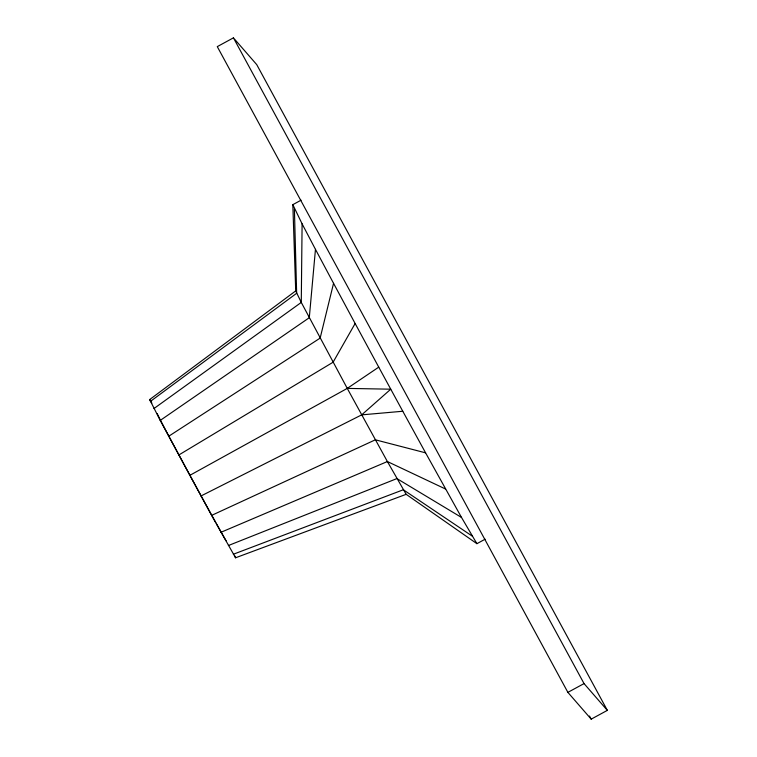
<?xml version="1.0" encoding="UTF-8"?>
<svg xmlns="http://www.w3.org/2000/svg" width="757" height="757" viewBox="0 0 757 757"><rect width="100%" height="100%" fill="white"/><g stroke="black" fill="none" stroke-linecap="round" stroke-linejoin="round"><path stroke-width="1.14" d="M301.059 200.189L292.827 204.664L302.1 223.854L301.277 302.422L347.264 388.398L387.385 461.543L406.159 494.321L476.901 543.677L485.123 539.202M302.1 223.854L315.461 249.337L309.291 317.713L160.219 420.428L211.61 515.394L235.559 557.786L406.159 494.321M315.461 249.337L333.553 283.326L320.145 338.105L168.66 436.287M333.553 283.326L355.137 323.504L333.099 362.215L178.728 455.042M200.965 495.986L361.685 414.864L390.763 389.193L347.264 388.398L189.752 475.396M160.219 420.428L149.659 399.573L295.713 290.906L292.827 204.664M150.378 401.428L296.649 293.281L294.388 208.62M153.983 408.534L301.277 302.422L295.713 290.906M347.264 388.398L378.746 367.145L355.137 323.504M233.43 37.85L217.278 46.631L567.882 692.371L591.189 719.15L607.341 710.369L256.737 64.629L233.43 37.85L584.044 683.59L607.341 710.369M567.882 692.371L584.044 683.59M211.61 515.394L375.368 439.808L425.585 452.837L461.515 517.457L476.901 543.677M220.959 532.294L387.385 461.543L445.618 489.06M228.377 545.542L396.923 478.585L461.515 517.457M233.355 554.238L403.33 489.76L472.179 536.079M361.685 414.864L402.781 411.25L425.585 452.837M149.659 399.573L151.854 403.121M378.746 367.145L402.781 411.25M589.495 716.037L591.189 719.15M234.831 555.941L235.559 557.786M226.078 540.744A74.016 0.776 61.5 0 1 216.511 523.835M215.896 522.718A74.016 0.776 61.5 0 1 190.802 476.976M190.262 475.983A74.016 0.776 61.5 0 1 157.324 413.7"/></g></svg>
